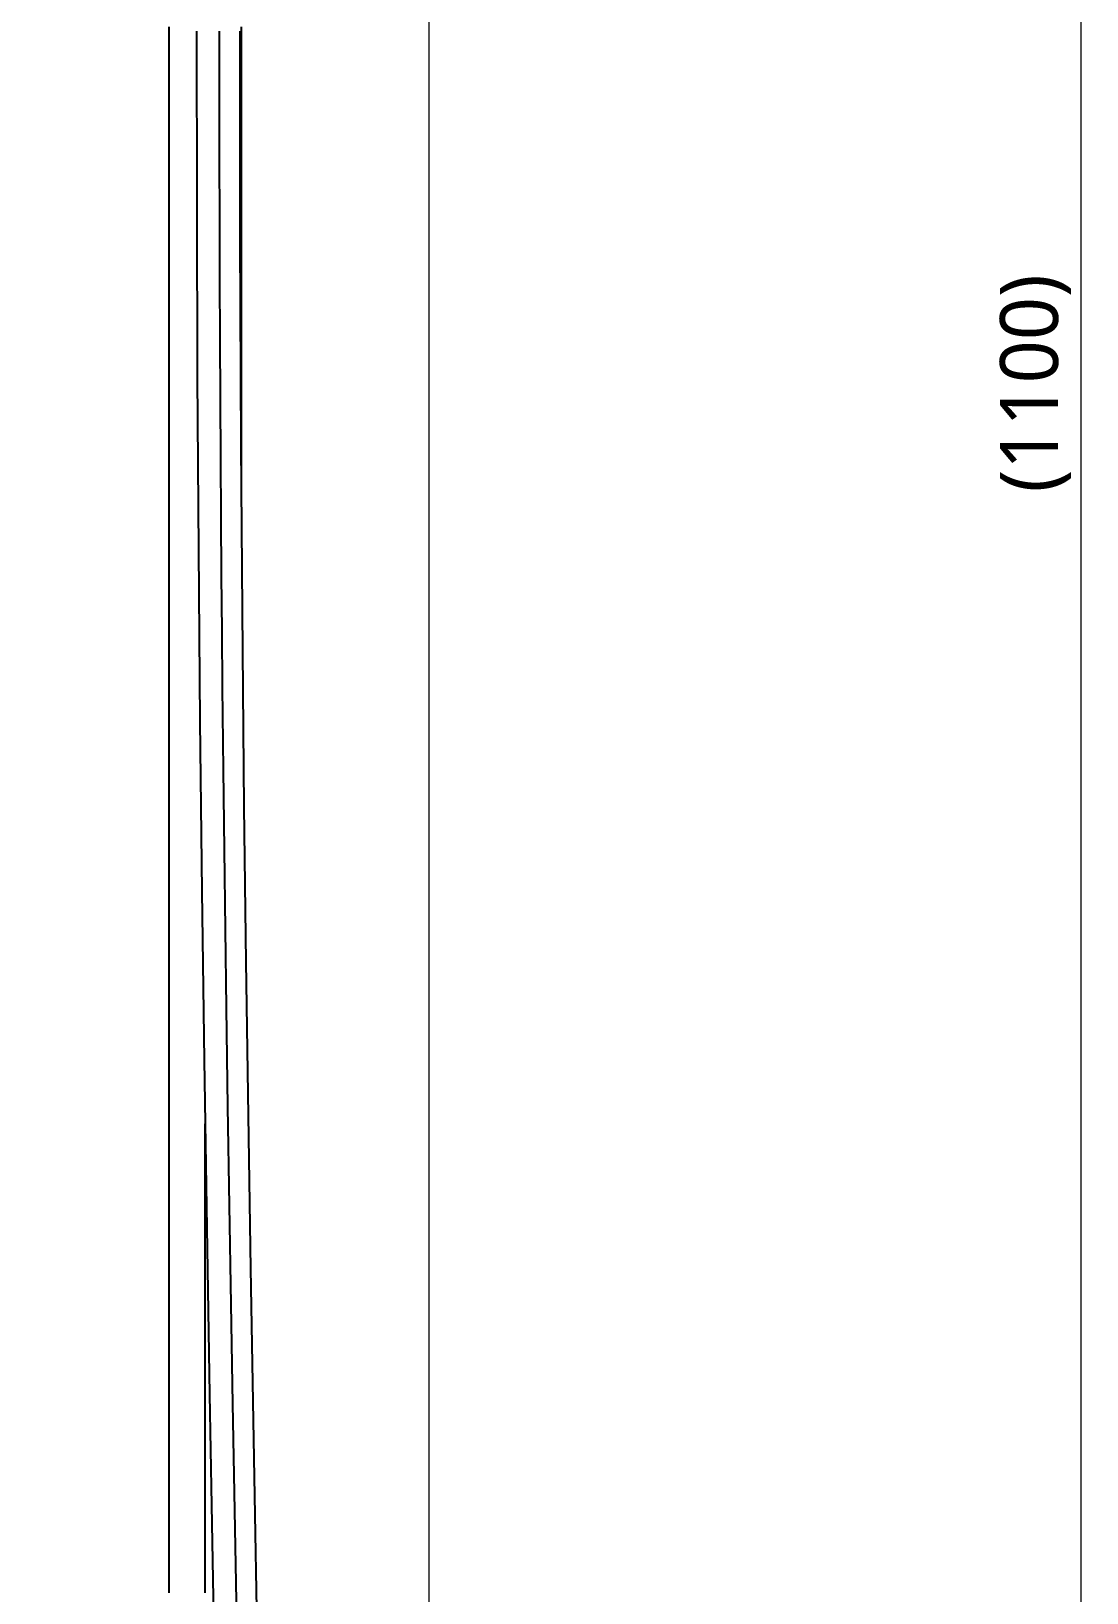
# Model space of a CAD drawing. Extents: x 5051 to 8526, y -300 to 2247.
# Drawn here: x 7197 to 7561, y 487 to 1026 of the extents above; entities that cross this region are included whole.
import ezdxf

# ---------------------------------------------------------------- set-up
doc = ezdxf.new("R2010")
doc.units = 0
doc.header["$LTSCALE"] = 4
doc.header["$MEASUREMENT"] = 0
doc.header["$PDMODE"] = 3
doc.header["$PDSIZE"] = -10
doc.layers.get('0').update_dxf_attribs({"linetype": 'CONTINUOUS'})
doc.layers.get('DEFPOINTS').update_dxf_attribs({"linetype": 'CONTINUOUS'})
doc.layers.add('1', color=7, linetype='CONTINUOUS', true_color=0xffffff)
doc.layers.add('치수선', color=7, linetype='CONTINUOUS', lineweight=20)
doc.styles.add('Daelim Dimension', font='NanumGothic.ttf')
doc.dimstyles.new('DEFAULT', dxfattribs={"dimscale": 2, "dimtxt": 2, "dimasz": 2, "dimexe": 0, "dimexo": 2, "dimgap": 1, "dimtad": 1, "dimdec": 1, "dimzin": 9, "dimdsep": 46, "dimtxsty": 'Daelim Dimension', "dimcen": 0.5, "dimclrd": 252, "dimclre": 252, "dimclrt": 3, "dimadec": 1, "dimazin": 0, "dimtfac": 1, "dimtdec": 1, "dimtix": 1, "dimtmove": 0, "dimatfit": 3, "dimfxl": 1, "dimtolj": 1, "dimtzin": 1, "dimlwd": 9, "dimlwe": 9, "dimarcsym": 0})

# ---------------------------------------------------------------- blocks, each defined once
blk = doc.blocks.new('*D13')
at = {"color": 5, "lineweight": 9, "ltscale": 0.5, "transparency": 16777216}
for p, q in [((7201.17, 1456.89), (7561.31, 1456.89)), ((7559.31, 1448.89), (7559.31, 360.44)), ((7359.22, 352.44), (7561.31, 352.44))]:
    blk.add_line(p, q, dxfattribs=at)
at = {"color": 5, "ltscale": 0.5, "transparency": 16777216}
for points in [[(7557.97, 1448.89), (7560.64, 1448.89), (7559.31, 1456.89)], [(7557.97, 360.44), (7560.64, 360.44), (7559.31, 352.44)]]:
    blk.add_solid(points, dxfattribs=at)
at = {"layer": 'DEFPOINTS', "color": 0, "ltscale": 0.5, "transparency": 16777216}
for p in [(7197.17, 1456.89), (7355.22, 352.44), (7559.31, 352.44)]:
    blk.add_point(p, dxfattribs=at)
at = {"color": 7, "ltscale": 0.5, "transparency": 16777216, "insert": (7543.6, 904.66), "char_height": 20, "attachment_point": 5, "rotation": 90, "style": 'Daelim Dimension'}
blk.add_mtext('\\A1;(1100)', dxfattribs=at)

msp = doc.modelspace()

# ---------------------------------------------------------------- linework, layer by layer
at = {"layer": '1', "color": 7, "linetype": 'Continuous'}
for p, q in [((7244.67, 1027.7), (7244.67, 487.39)), ((7269.67, 871.01), (7269.67, 1027.7)), ((7257.17, 487.39), (7257.17, 649.14))]:
    msp.add_line(p, q, dxfattribs=at)
for points in [[(7254.19, 1026.15, 0), (7254.25, 966.4, 0), (7254.46, 906.74, 0), (7254.83, 847.28, 0), (7255.35, 788.14, 0), (7256.02, 729.43, 0), (7256.83, 671.18, 0), (7257.74, 613.35, 0), (7258.72, 555.83, 0), (7259.39, 517.58, 0), (7260.05, 479.29, 0)], [(7268.04, 478.24, 0), (7267.61, 503.34, 0), (7267.18, 528.09, 0), (7266.75, 552.52, 0), (7266.15, 586.92, 0), (7265.58, 621.03, 0), (7265.04, 655.07, 0), (7264.53, 689.23, 0), (7264.16, 716.3, 0), (7263.81, 743.68, 0), (7263.49, 771.47, 0), (7263.19, 799.78, 0), (7263.01, 818.99, 0), (7262.85, 838.51, 0), (7262.7, 858.37, 0), (7262.57, 878.59, 0), (7262.45, 899.21, 0), (7262.36, 920.25, 0), (7262.28, 940.52, 0), (7262.22, 961.21, 0), (7262.17, 982.37, 0), (7262.15, 1004.01, 0), (7262.14, 1026.15, 0)], [(7275.23, 468.69, 0), (7274.57, 507.8, 0), (7273.88, 546.8, 0), (7272.98, 599.3, 0), (7272.12, 652.04, 0), (7271.35, 705.11, 0), (7270.67, 758.56, 0), (7270.12, 812.38, 0), (7269.59, 883.34, 0), (7269.28, 954.67, 0), (7269.19, 1026.15, 0)]]:
    msp.add_polyline3d(points, dxfattribs=at)
at = {"layer": '치수선'}
msp.add_line((7334.49, 89.81), (7334.49, 1524.21), dxfattribs=at)

# ---------------------------------------------------------------- dimensions: what is measured, and where the dimension line sits
at = {"color": 5, "ltscale": 0.5}
dim = msp.add_linear_dim(base=(7559.31, 352.44), p1=(7197.17, 1456.89), p2=(7355.22, 352.44), angle=90, text='(1100)', dimstyle='DEFAULT', override={"dimtxt": 10, "dimasz": 4, "dimexe": 1, "dimdec": 0, "dimclrd": 5, "dimclre": 5, "dimclrt": 7}, dxfattribs=at)
dim.commit()
dim.dimension.update_dxf_attribs({"geometry": '*D13', "text_midpoint": (7543.6, 904.66)})

doc.saveas('drawing.dxf')
